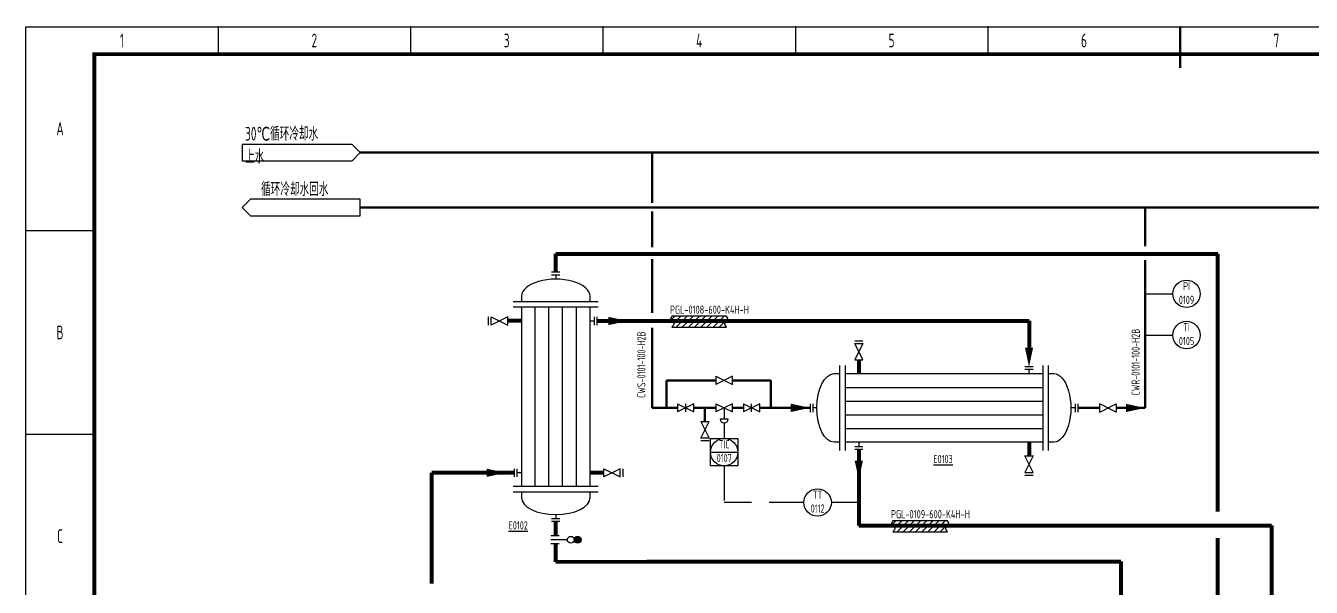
# Model space of a CAD drawing. Header units: millimetres. Extents: x 453 to 7190, y 523 to 4294.
# Drawn here: x 3225.7 to 3693.9, y 3294.9 to 3499.6 of the extents above; entities that cross this region are included whole.
import ezdxf

# ---------------------------------------------------------------- set-up
doc = ezdxf.new("R2010")
doc.units = ezdxf.units.MM
doc.linetypes.add('DASHED', pattern=[19.05, 12.7, -6.35])
for name, color, linetype, lineweight in [('01-主物流线-粗实线', 134, 'Continuous', 80), ('03-设备外轮廓线-细实线', 7, 'Continuous', 25), ('04-设备内部件-细实线', 170, 'Continuous', 25), ('05-公用工程-冷却水与回水', 55, 'Continuous', 40), ('05-图框与标题栏', 7, 'Continuous', 25), ('10-流股接续标志', 7, 'Continuous', 25), ('11-公用工程-冷却水', 55, 'Continuous', 40), ('11-文本', 7, 'Continuous', 25), ('11-管道组合号', 50, 'Continuous', 15), ('13-电动气动信号线', 226, 'DASHED', 25), ('14-箭头', 7, 'Continuous', 25), ('15-仪表', 190, 'Continuous', 25), ('16-阀门与管件', 102, 'Continuous', 25), ('A设备轮廓', 7, 'Continuous', 25)]:
    doc.layers.add(name, color=color, linetype=linetype, lineweight=lineweight)
doc.layers.add('TITLE', color=7, linetype='Continuous')
doc.styles.add('3-gbcbig', font='gbenor.shx', dxfattribs={"width": 0.7, "height": 3, "bigfont": 'gbcbig.shx'})
doc.styles.add('5-gbcbig', font='gbenor.shx', dxfattribs={"width": 0.7, "height": 5, "bigfont": 'gbcbig.shx'})
doc.styles.add('头号烷家', font='gbenor.shx', dxfattribs={"width": 0.75, "height": 3, "bigfont": 'gbcbig.shx'})

# ---------------------------------------------------------------- blocks, each defined once
blk = doc.blocks.new('管道组合号')
at = {"layer": '11-管道组合号', "style": '头号烷家', "width": 0.75}
blk.add_attdef('管道组合号', (-4.3, 3.13), '', height=3, dxfattribs=at)

msp = doc.modelspace()

# ---------------------------------------------------------------- hatches: boundary and pattern name
at = {"layer": '16-阀门与管件'}
msp.add_hatch(color=256, dxfattribs=at).paths.add_polyline_path([(3425.44, 3312.18, -1), (3427.94, 3312.18, -1)])
msp.add_hatch(color=256, dxfattribs=at).paths.add_polyline_path([(3425.44, 3312.18, -1), (3427.94, 3312.18, -1)])
at = {"layer": 'A设备轮廓', "ltscale": 0.25}
h = msp.add_hatch(dxfattribs=at)
h.set_pattern_fill('ANSI31', color=256, scale=0.5, angle=180, style=0)
h.set_pattern_definition([(225, (5300.8593, 6051.8982), (1.122532, -1.122532), [])])
edge = h.paths.add_edge_path()
edge.add_spline(control_points=[(3460.95, 3393.65), (3460.66, 3393.11), (3460.05, 3392.02), (3462.33, 3391.13), (3461.4, 3390.14), (3460.95, 3389.65)], knot_values=[0, 0, 0, 0, 1.52304, 3.144702, 4.721047, 4.721047, 4.721047, 4.721047], degree=3, periodic=0)
edge.add_line((3460.95, 3389.65), (3480.95, 3389.65))
edge.add_spline(control_points=[(3480.95, 3389.65), (3480.59, 3390.13), (3479.85, 3391.14), (3481.73, 3392.2), (3481.19, 3393.2), (3480.95, 3393.65)], knot_values=[0, 0, 0, 0, 1.52304, 3.144702, 4.487312, 4.487312, 4.487312, 4.487312], degree=3, periodic=0)
edge.add_line((3480.95, 3393.65), (3460.95, 3393.65))
h = msp.add_hatch(dxfattribs=at)
h.set_pattern_fill('ANSI31', color=256, scale=0.5, angle=180, style=0)
h.set_pattern_definition([(225, (5381.3623, 5977.3642), (1.122532, -1.122532), [])])
edge = h.paths.add_edge_path()
edge.add_spline(control_points=[(3541.45, 3319.11), (3541.16, 3318.58), (3540.56, 3317.48), (3542.83, 3316.6), (3541.9, 3315.6), (3541.45, 3315.11)], knot_values=[0, 0, 0, 0, 1.52304, 3.144702, 4.721047, 4.721047, 4.721047, 4.721047], degree=3, periodic=0)
edge.add_line((3541.45, 3315.11), (3561.45, 3315.11))
edge.add_spline(control_points=[(3561.45, 3315.11), (3561.09, 3315.6), (3560.35, 3316.61), (3562.23, 3317.67), (3561.69, 3318.66), (3561.45, 3319.11)], knot_values=[0, 0, 0, 0, 1.52304, 3.144702, 4.487312, 4.487312, 4.487312, 4.487312], degree=3, periodic=0)
edge.add_line((3561.45, 3319.11), (3541.45, 3319.11))

# ---------------------------------------------------------------- linework, layer by layer
for p, q in [((3420.22, 3409.68), (3417.22, 3409.68)), ((3420.22, 3409.68), (3417.22, 3409.68)), ((3420.22, 3408.68), (3417.22, 3408.68)), ((3420.22, 3408.68), (3417.22, 3408.68)), ((3431.22, 3391.93), (3432.72, 3391.93)), ((3431.22, 3391.93), (3432.72, 3391.93)), ((3432.72, 3393.43), (3432.72, 3390.43)), ((3432.72, 3393.43), (3432.72, 3390.43)), ((3433.72, 3393.43), (3433.72, 3390.43)), ((3433.72, 3393.43), (3433.72, 3390.43)), ((3592.6, 3375.24), (3589.6, 3375.24)), ((3592.6, 3375.24), (3589.6, 3375.24)), ((3592.6, 3374.24), (3589.6, 3374.24)), ((3592.6, 3374.24), (3589.6, 3374.24)), ((3591.1, 3372.74), (3591.1, 3374.24)), ((3591.1, 3372.74), (3591.1, 3374.24)), ((3511.35, 3361.74), (3511.35, 3358.74)), ((3511.35, 3361.74), (3511.35, 3358.74)), ((3512.35, 3361.74), (3512.35, 3358.74)), ((3512.35, 3361.74), (3512.35, 3358.74)), ((3513.85, 3360.24), (3512.35, 3360.24)), ((3513.85, 3360.24), (3512.35, 3360.24)), ((3607.85, 3361.74), (3607.85, 3358.74)), ((3607.85, 3361.74), (3607.85, 3358.74)), ((3608.85, 3361.74), (3608.85, 3358.74)), ((3608.85, 3361.74), (3608.85, 3358.74)), ((3527.6, 3346.24), (3530.6, 3346.24)), ((3527.6, 3346.24), (3530.6, 3346.24)), ((3527.6, 3345.24), (3530.6, 3345.24)), ((3527.6, 3345.24), (3530.6, 3345.24)), ((3529.1, 3347.74), (3529.1, 3346.24)), ((3529.1, 3347.74), (3529.1, 3346.24)), ((3403.72, 3335.1), (3403.72, 3338.1)), ((3403.72, 3335.1), (3403.72, 3338.1)), ((3404.72, 3335.1), (3404.72, 3338.1)), ((3404.72, 3335.1), (3404.72, 3338.1)), ((3406.22, 3336.6), (3404.72, 3336.6)), ((3406.22, 3336.6), (3404.72, 3336.6)), ((3420.22, 3319.85), (3417.22, 3319.85)), ((3420.22, 3319.85), (3417.22, 3319.85)), ((3418.72, 3321.35), (3418.72, 3319.85)), ((3418.72, 3321.35), (3418.72, 3319.85)), ((3420.22, 3318.85), (3417.22, 3318.85)), ((3420.22, 3318.85), (3417.22, 3318.85))]:
    msp.add_line(p, q)
at = {"layer": '01-主物流线-粗实线'}
for p, q in [((3418.72, 3409.68), (3418.72, 3416.39)), ((3418.72, 3416.39), (3659.89, 3416.39)), ((3659.89, 3322.53), (3659.89, 3416.39)), ((3406.22, 3391.93), (3401.22, 3391.93)), ((3406.22, 3391.93), (3401.22, 3391.93)), ((3433.72, 3391.93), (3591.1, 3391.93)), ((3591.1, 3391.93), (3591.1, 3382.24)), ((3529.1, 3377.74), (3529.1, 3372.74)), ((3529.1, 3377.74), (3529.1, 3372.74)), ((3529.1, 3345.24), (3529.1, 3317.39)), ((3591.1, 3347.74), (3591.1, 3342.74)), ((3591.1, 3347.74), (3591.1, 3342.74)), ((3403.72, 3336.6), (3373.56, 3336.6)), ((3373.56, 3296.21), (3373.56, 3336.6)), ((3436.22, 3336.6), (3431.22, 3336.6)), ((3436.22, 3336.6), (3431.22, 3336.6)), ((3418.72, 3313.68), (3418.72, 3318.85)), ((3529.1, 3317.39), (3679.45, 3317.39)), ((3679.45, 3317.39), (3679.45, 3239.92)), ((3418.72, 3304.17), (3418.72, 3310.69)), ((3418.72, 3304.17), (3418.72, 3310.69)), ((3659.89, 3127.71), (3659.89, 3312.78)), ((3418.72, 3304.17), (3451.91, 3304.25)), ((3451.91, 3304.25), (3624.48, 3304.25)), ((3451.91, 3304.25), (3465.59, 3304.25)), ((3624.48, 3304.25), (3624.48, 3115.97))]:
    msp.add_line(p, q, dxfattribs=at)
at = {"layer": '03-设备外轮廓线-细实线'}
for p, q in [((3418.72, 3408.68), (3418.72, 3407.18)), ((3418.72, 3408.68), (3418.72, 3407.18)), ((3406.22, 3400.93), (3406.22, 3398.93)), ((3406.22, 3400.93), (3406.22, 3398.93)), ((3431.22, 3398.93), (3431.22, 3400.93)), ((3431.22, 3398.93), (3431.22, 3400.93)), ((3434.22, 3398.93), (3403.22, 3398.93)), ((3434.22, 3398.93), (3403.22, 3398.93)), ((3434.22, 3396.93), (3403.22, 3396.93)), ((3434.22, 3396.93), (3403.22, 3396.93)), ((3406.22, 3396.93), (3406.22, 3331.6)), ((3406.22, 3396.93), (3406.22, 3331.6)), ((3431.22, 3331.6), (3431.22, 3396.93)), ((3431.22, 3331.6), (3431.22, 3396.93)), ((3520.1, 3372.74), (3522.1, 3372.74)), ((3520.1, 3372.74), (3522.1, 3372.74)), ((3522.1, 3375.74), (3522.1, 3344.74)), ((3522.1, 3375.74), (3522.1, 3344.74)), ((3524.1, 3375.74), (3524.1, 3344.74)), ((3524.1, 3375.74), (3524.1, 3344.74)), ((3524.1, 3372.74), (3596.1, 3372.74)), ((3524.1, 3372.74), (3596.1, 3372.74)), ((3596.1, 3375.74), (3596.1, 3344.74)), ((3596.1, 3375.74), (3596.1, 3344.74)), ((3598.1, 3375.74), (3598.1, 3344.74)), ((3598.1, 3375.74), (3598.1, 3344.74)), ((3598.1, 3372.74), (3600.1, 3372.74)), ((3598.1, 3372.74), (3600.1, 3372.74)), ((3607.85, 3360.24), (3606.35, 3360.24)), ((3607.85, 3360.24), (3606.35, 3360.24)), ((3522.1, 3347.74), (3520.1, 3347.74)), ((3522.1, 3347.74), (3520.1, 3347.74)), ((3596.1, 3347.74), (3524.1, 3347.74)), ((3596.1, 3347.74), (3524.1, 3347.74)), ((3600.1, 3347.74), (3598.1, 3347.74)), ((3600.1, 3347.74), (3598.1, 3347.74)), ((3434.22, 3331.6), (3403.22, 3331.6)), ((3434.22, 3331.6), (3403.22, 3331.6)), ((3434.22, 3329.6), (3403.22, 3329.6)), ((3434.22, 3329.6), (3403.22, 3329.6)), ((3406.22, 3329.6), (3406.22, 3327.6)), ((3406.22, 3329.6), (3406.22, 3327.6)), ((3431.22, 3327.6), (3431.22, 3329.6)), ((3431.22, 3327.6), (3431.22, 3329.6))]:
    msp.add_line(p, q, dxfattribs=at)
for centre, start_param, end_param in [((3418.72, 3400.93), 0, 3.141593), ((3418.72, 3400.93), 0, 3.141593), ((3418.72, 3327.6), 3.141593, 6.283185), ((3418.72, 3327.6), 3.141593, 6.283185)]:
    msp.add_ellipse(centre, major_axis=(12.5, 0), ratio=0.5, start_param=start_param, end_param=end_param, dxfattribs=at)
at = {"layer": '03-设备外轮廓线-细实线', "extrusion": (0, 0, -1)}
for centre, start_param, end_param in [((3520.1, 3360.24), 3.141593, 6.283185), ((3520.1, 3360.24), 3.141593, 6.283185), ((3600.1, 3360.24), 0, 3.141593), ((3600.1, 3360.24), 0, 3.141593)]:
    msp.add_ellipse(centre, major_axis=(0, 12.5), ratio=0.5, start_param=start_param, end_param=end_param, dxfattribs=at)
at = {"layer": '04-设备内部件-细实线'}
for p, q in [((3411.22, 3331.6), (3411.22, 3396.93)), ((3411.22, 3331.6), (3411.22, 3396.93)), ((3416.22, 3331.6), (3416.22, 3396.93)), ((3416.22, 3331.6), (3416.22, 3396.93)), ((3421.22, 3331.6), (3421.22, 3396.93)), ((3421.22, 3331.6), (3421.22, 3396.93)), ((3426.22, 3331.6), (3426.22, 3396.93)), ((3426.22, 3331.6), (3426.22, 3396.93)), ((3524.1, 3367.74), (3596.1, 3367.74)), ((3524.1, 3367.74), (3596.1, 3367.74)), ((3524.1, 3362.74), (3596.1, 3362.74)), ((3524.1, 3362.74), (3596.1, 3362.74)), ((3524.1, 3357.74), (3596.1, 3357.74)), ((3524.1, 3357.74), (3596.1, 3357.74)), ((3524.1, 3352.74), (3596.1, 3352.74)), ((3524.1, 3352.74), (3596.1, 3352.74))]:
    msp.add_line(p, q, dxfattribs=at)
at = {"layer": '05-公用工程-冷却水与回水', "lineweight": 40}
for p, q in [((3347.51, 3453.31), (3956.11, 3453.31)), ((3347.51, 3433.31), (3956.11, 3433.31))]:
    msp.add_line(p, q, dxfattribs=at)
at = {"layer": '05-公用工程-冷却水与回水'}
for p, q in [((3477.07, 3370.28), (3459.07, 3370.28)), ((3459.07, 3370.28), (3459.07, 3360.28)), ((3497.07, 3370.28), (3483.07, 3370.28)), ((3497.07, 3360.28), (3497.07, 3370.28)), ((3453.83, 3360.28), (3463.07, 3360.28)), ((3469.07, 3360.28), (3477.07, 3360.28)), ((3473.07, 3360.28), (3473.07, 3355.28)), ((3483.07, 3360.28), (3487.07, 3360.28)), ((3493.07, 3360.28), (3497.07, 3360.28)), ((3497.07, 3360.28), (3511.32, 3360.28)), ((3608.85, 3360.24), (3616.85, 3360.24)), ((3622.85, 3360.24), (3633.46, 3360.24))]:
    msp.add_line(p, q, dxfattribs=at)
at = {"layer": '05-图框与标题栏'}
for p, q in [((3295.75, 3499.16), (3295.75, 3489.16)), ((3295.75, 3499.16), (3295.75, 3489.16)), ((3365.83, 3499.16), (3365.83, 3489.16)), ((3365.83, 3499.16), (3365.83, 3489.16)), ((3435.92, 3499.16), (3435.92, 3489.16)), ((3435.92, 3499.16), (3435.92, 3489.16)), ((3506, 3499.16), (3506, 3489.16)), ((3506, 3499.16), (3506, 3489.16)), ((3576.08, 3499.16), (3576.08, 3489.16)), ((3576.08, 3499.16), (3576.08, 3489.16)), ((3225.67, 3424.91), (3250.67, 3424.91)), ((3225.67, 3424.91), (3250.67, 3424.91)), ((3225.67, 3350.66), (3250.67, 3350.66)), ((3225.67, 3350.66), (3250.67, 3350.66))]:
    msp.add_line(p, q, dxfattribs=at)
at = {"layer": '05-图框与标题栏', "const_width": 0.8}
msp.add_lwpolyline([(3646.17, 3499.16), (3646.17, 3484.16)], dxfattribs=at)
msp.add_lwpolyline([(3646.17, 3499.16), (3646.17, 3484.16)], dxfattribs=at)
at = {"layer": '05-图框与标题栏', "const_width": 1.4}
msp.add_lwpolyline([(3250.67, 3489.16), (3250.67, 2915.16), (4056.67, 2915.16), (4056.67, 3489.16)], close=True, dxfattribs=at)
msp.add_lwpolyline([(3250.67, 3489.16), (3250.67, 2915.16), (4056.67, 2915.16), (4056.67, 3489.16)], close=True, dxfattribs=at)
at = {"layer": '05-图框与标题栏'}
for p in [(3295.75, 3499.16), (3295.75, 3499.16), (3295.75, 3499.16), (3295.75, 3499.16), (3295.75, 3499.16), (3295.75, 3499.16), (3365.83, 3499.16), (3365.83, 3499.16), (3365.83, 3499.16), (3365.83, 3499.16), (3365.83, 3499.16), (3365.83, 3499.16), (3435.92, 3499.16), (3435.92, 3499.16), (3435.92, 3499.16), (3435.92, 3499.16), (3435.92, 3499.16), (3435.92, 3499.16), (3506, 3499.16), (3506, 3499.16), (3506, 3499.16), (3506, 3499.16), (3506, 3499.16), (3506, 3499.16), (3576.08, 3499.16), (3576.08, 3499.16), (3576.08, 3499.16), (3576.08, 3499.16), (3576.08, 3499.16), (3576.08, 3499.16), (3646.17, 3499.16), (3646.17, 3499.16), (3646.17, 3499.16), (3646.17, 3499.16), (3646.17, 3499.16), (3646.17, 3499.16)]:
    msp.add_point(p, dxfattribs=at)
at = {"layer": '10-流股接续标志'}
for p, q in [((3344.51, 3456.31), (3304.51, 3456.31)), ((3304.51, 3456.31), (3304.51, 3450.31)), ((3347.51, 3453.31), (3344.51, 3456.31)), ((3344.51, 3450.31), (3347.51, 3453.31)), ((3304.51, 3450.31), (3344.51, 3450.31)), ((3307.51, 3436.31), (3304.51, 3433.31)), ((3304.51, 3433.31), (3307.51, 3430.31)), ((3347.51, 3436.31), (3307.51, 3436.31)), ((3347.51, 3430.31), (3347.51, 3436.31)), ((3307.51, 3430.31), (3347.51, 3430.31))]:
    msp.add_line(p, q, dxfattribs=at)
at = {"layer": '11-公用工程-冷却水'}
for p, q in [((3453.83, 3435.02), (3453.83, 3453.31)), ((3633.46, 3419.17), (3633.46, 3433.31)), ((3453.83, 3418.85), (3453.83, 3431.78)), ((3453.83, 3394.86), (3453.83, 3414.41)), ((3633.46, 3360.24), (3633.46, 3414.1)), ((3453.83, 3360.28), (3453.83, 3389.45))]:
    msp.add_line(p, q, dxfattribs=at)
at = {"layer": '13-电动气动信号线'}
for p, q in [((3480.07, 3354.78), (3480.07, 3349.16)), ((3480.07, 3339.16), (3480.07, 3325.77)), ((3509.1, 3325.77), (3480.07, 3325.77))]:
    msp.add_line(p, q, dxfattribs=at)
at = {"layer": '14-箭头'}
for points in [[(3444.89, 3391.93, 0, 3, 0), (3437.89, 3391.93, 3, 3, 0)], [(3444.89, 3391.93, 0, 3, 0), (3437.89, 3391.93, 3, 3, 0)], [(3591.1, 3375.24, 0, 3, 0), (3591.1, 3382.24, 3, 3, 0)], [(3591.1, 3375.24, 0, 3, 0), (3591.1, 3382.24, 3, 3, 0)], [(3511.32, 3360.28, 0, 3, 0), (3504.32, 3360.28, 3, 3, 0)], [(3633.37, 3360.24, 0, 3, 0), (3626.37, 3360.24, 3, 3, 0)], [(3529.1, 3334.03, 0, 3, 0), (3529.1, 3341.03, 3, 3, 0)], [(3529.1, 3334.03, 0, 3, 0), (3529.1, 3341.03, 3, 3, 0)], [(3400.55, 3336.6, 0, 3, 0), (3393.55, 3336.6, 3, 3, 0)], [(3400.55, 3336.6, 0, 3, 0), (3393.55, 3336.6, 3, 3, 0)]]:
    msp.add_lwpolyline(points, format="xyseb", dxfattribs=at)
at = {"layer": '15-仪表'}
for p, q in [((3633.46, 3401.81), (3643.46, 3401.81)), ((3633.46, 3386.81), (3643.46, 3386.81)), ((3475.07, 3344.16), (3475.07, 3349.16)), ((3475.07, 3349.16), (3485.07, 3349.16)), ((3485.07, 3349.16), (3485.07, 3339.16)), ((3475.07, 3339.16), (3475.07, 3344.16)), ((3475.07, 3344.16), (3485.07, 3344.16)), ((3485.07, 3339.16), (3475.07, 3339.16)), ((3529.1, 3325.77), (3519.1, 3325.77))]:
    msp.add_line(p, q, dxfattribs=at)
for centre in [(3648.46, 3401.81), (3648.46, 3386.81), (3480.07, 3344.16), (3514.1, 3325.77)]:
    msp.add_circle(centre, 5, dxfattribs=at)
at = {"layer": '16-阀门与管件'}
for p, q in [((3394.22, 3390.43), (3394.22, 3393.43)), ((3394.22, 3390.43), (3394.22, 3393.43)), ((3395.22, 3390.43), (3395.22, 3393.43)), ((3401.22, 3393.43), (3395.22, 3390.43)), ((3395.22, 3393.43), (3401.22, 3390.43)), ((3395.22, 3390.43), (3395.22, 3393.43)), ((3401.22, 3393.43), (3395.22, 3390.43)), ((3395.22, 3393.43), (3401.22, 3390.43)), ((3401.22, 3390.43), (3401.22, 3393.43)), ((3401.22, 3390.43), (3401.22, 3393.43)), ((3527.6, 3384.74), (3530.6, 3384.74)), ((3527.6, 3384.74), (3530.6, 3384.74)), ((3527.6, 3383.74), (3530.6, 3383.74)), ((3530.6, 3377.74), (3527.6, 3383.74)), ((3530.6, 3383.74), (3527.6, 3377.74)), ((3527.6, 3383.74), (3530.6, 3383.74)), ((3530.6, 3377.74), (3527.6, 3383.74)), ((3530.6, 3383.74), (3527.6, 3377.74)), ((3527.6, 3377.74), (3530.6, 3377.74)), ((3527.6, 3377.74), (3530.6, 3377.74)), ((3477.07, 3371.78), (3477.07, 3368.78)), ((3477.07, 3371.78), (3483.07, 3368.78)), ((3483.07, 3371.78), (3477.07, 3368.78)), ((3483.07, 3368.78), (3483.07, 3371.78)), ((3463.07, 3361.78), (3463.07, 3358.78)), ((3463.07, 3361.78), (3469.07, 3358.78)), ((3469.07, 3361.78), (3463.07, 3358.78)), ((3466.07, 3358.78), (3466.07, 3361.78)), ((3469.07, 3358.78), (3469.07, 3361.78)), ((3477.07, 3361.78), (3477.07, 3358.78)), ((3477.07, 3361.78), (3483.07, 3358.78)), ((3483.07, 3361.78), (3477.07, 3358.78)), ((3480.07, 3360.28), (3480.07, 3356.28)), ((3483.07, 3358.78), (3483.07, 3361.78)), ((3487.07, 3361.78), (3487.07, 3358.78)), ((3487.07, 3361.78), (3493.07, 3358.78)), ((3493.07, 3361.78), (3487.07, 3358.78)), ((3490.07, 3358.78), (3490.07, 3361.78)), ((3493.07, 3358.78), (3493.07, 3361.78)), ((3616.85, 3358.74), (3616.85, 3361.74)), ((3616.85, 3358.74), (3622.85, 3361.74)), ((3622.85, 3358.74), (3616.85, 3361.74)), ((3622.85, 3361.74), (3622.85, 3358.74)), ((3471.57, 3355.28), (3474.57, 3355.28)), ((3471.57, 3349.28), (3474.57, 3355.28)), ((3471.57, 3355.28), (3474.57, 3349.28)), ((3478.57, 3356.28), (3481.57, 3356.28)), ((3474.57, 3349.28), (3471.57, 3349.28)), ((3474.57, 3348.28), (3471.57, 3348.28)), ((3589.6, 3342.74), (3592.6, 3342.74)), ((3592.6, 3342.74), (3589.6, 3336.74)), ((3592.6, 3336.74), (3589.6, 3342.74)), ((3589.6, 3342.74), (3592.6, 3342.74)), ((3592.6, 3342.74), (3589.6, 3336.74)), ((3592.6, 3336.74), (3589.6, 3342.74)), ((3436.22, 3335.1), (3436.22, 3338.1)), ((3436.22, 3338.1), (3442.22, 3335.1)), ((3442.22, 3338.1), (3436.22, 3335.1)), ((3436.22, 3335.1), (3436.22, 3338.1)), ((3436.22, 3338.1), (3442.22, 3335.1)), ((3442.22, 3338.1), (3436.22, 3335.1)), ((3442.22, 3335.1), (3442.22, 3338.1)), ((3442.22, 3335.1), (3442.22, 3338.1)), ((3443.22, 3335.1), (3443.22, 3338.1)), ((3443.22, 3335.1), (3443.22, 3338.1)), ((3589.6, 3336.74), (3592.6, 3336.74)), ((3589.6, 3336.74), (3592.6, 3336.74)), ((3589.6, 3335.74), (3592.6, 3335.74)), ((3589.6, 3335.74), (3592.6, 3335.74)), ((3419.94, 3313.68), (3416.94, 3313.68)), ((3419.94, 3313.68), (3416.94, 3313.68)), ((3422.94, 3312.18), (3416.94, 3312.18)), ((3422.94, 3312.18), (3416.94, 3312.18)), ((3419.94, 3310.68), (3416.94, 3310.68)), ((3419.94, 3310.68), (3416.94, 3310.68))]:
    msp.add_line(p, q, dxfattribs=at)
for centre in [(3424.19, 3312.18), (3424.19, 3312.18), (3426.69, 3312.18), (3426.69, 3312.18)]:
    msp.add_circle(centre, 1.25, dxfattribs=at)
msp.add_arc((3480.07, 3356.28), 1.5, 180, 0, dxfattribs=at)
at = {"layer": 'A设备轮廓', "ltscale": 0.25}
for p, q in [((3480.95, 3393.65), (3460.95, 3393.65)), ((3460.95, 3389.65), (3480.95, 3389.65)), ((3561.45, 3319.11), (3541.45, 3319.11)), ((3541.45, 3315.11), (3561.45, 3315.11))]:
    msp.add_line(p, q, dxfattribs=at)
for points in [[(3460.95, 3393.65), (3460.57, 3392.17), (3461.71, 3391.02), (3460.95, 3389.65)], [(3480.95, 3389.65), (3480.35, 3391.05), (3481.31, 3392.35), (3480.95, 3393.65)], [(3541.45, 3319.11), (3541.07, 3317.64), (3542.22, 3316.49), (3541.45, 3315.11)], [(3561.45, 3315.11), (3560.86, 3316.51), (3561.82, 3317.82), (3561.45, 3319.11)]]:
    msp.add_spline(points, degree=3, dxfattribs=at)
at = {"layer": 'TITLE'}
for p, q in [((3225.67, 3499.16), (4066.67, 3499.16)), ((3225.67, 2905.16), (3225.67, 3499.16)), ((3225.67, 3499.16), (4066.67, 3499.16)), ((3225.67, 2905.16), (3225.67, 3499.16))]:
    msp.add_line(p, q, dxfattribs=at)
msp.add_lwpolyline([(3225.67, 3499.16), (4066.67, 3499.16), (4066.67, 2905.16), (3225.67, 2905.16)], close=True, dxfattribs=at)
msp.add_lwpolyline([(3225.67, 3499.16), (4066.67, 3499.16), (4066.67, 2905.16), (3225.67, 2905.16)], close=True, dxfattribs=at)

# ---------------------------------------------------------------- block references
at = {"layer": '11-管道组合号'}
for p, values in [((3464.64, 3391.43), {'管道组合号': 'PGL-0108-600-K4H-H'}), ((3545.15, 3316.89), {'管道组合号': 'PGL-0109-600-K4H-H'})]:
    msp.add_blockref('管道组合号', p, dxfattribs=at).add_auto_attribs(values)

# ---------------------------------------------------------------- texts
at = {"char_height": 3, "attachment_point": 5, "style": '3-gbcbig'}
for s, insert in [('{\\LE0103}', (3559.78, 3341.63)), ('{\\LE0102}', (3405.06, 3317.43))]:
    msp.add_mtext_dynamic_manual_height_columns(s, width=12.7249, gutter_width=35, heights=[12.14], dxfattribs=dict(at, insert=insert))
at = {"layer": '05-图框与标题栏', "char_height": 5, "attachment_point": 5, "style": '5-gbcbig'}
for s, width, gutter_width, insert in [('1', 70.0833, 25, (3260.71, 3494.16)), ('1', 70.0833, 25, (3260.71, 3494.16)), ('2', 70.0833, 12.5, (3330.79, 3494.16)), ('2', 70.0833, 12.5, (3330.79, 3494.16)), ('3', 70.0833, 25, (3400.87, 3494.16)), ('3', 70.0833, 25, (3400.87, 3494.16)), ('4', 70.0833, 25, (3470.96, 3494.16)), ('4', 70.0833, 25, (3470.96, 3494.16)), ('5', 70.0833, 25, (3541.04, 3494.16)), ('5', 70.0833, 25, (3541.04, 3494.16)), ('6', 70.0833, 25, (3611.12, 3494.16)), ('6', 70.0833, 25, (3611.12, 3494.16)), ('7', 70.0833, 25, (3681.21, 3494.16)), ('7', 70.0833, 25, (3681.21, 3494.16)), ('A', 25, 25, (3238.17, 3462.03)), ('A', 25, 25, (3238.17, 3462.03)), ('B', 25, 25, (3238.17, 3387.78)), ('B', 25, 25, (3238.17, 3387.78)), ('C', 25, 25, (3238.17, 3313.53)), ('C', 25, 25, (3238.17, 3313.53))]:
    msp.add_mtext_dynamic_manual_height_columns(s, width=width, gutter_width=gutter_width, heights=[0], dxfattribs=dict(at, insert=insert))
at = {"layer": '11-文本', "char_height": 5, "attachment_point": 1, "style": '5-gbcbig'}
for s, insert in [('30℃循环冷却水上水', (3305.57, 3462.67)), ('循环冷却水回水', (3311.41, 3442.44))]:
    msp.add_mtext_dynamic_manual_height_columns(s, width=29.1659, gutter_width=25, heights=[0], dxfattribs=dict(at, insert=insert))
at = {"layer": '11-管道组合号', "char_height": 3, "attachment_point": 7, "rotation": 90, "style": '3-gbcbig'}
for s, insert in [('CWS-0101-100-H2B', (3451.41, 3363.92)), ('CWR-0101-100-H2B', (3631.46, 3364.84))]:
    msp.add_mtext_dynamic_manual_height_columns(s, width=21.0765, gutter_width=12.5, heights=[0], dxfattribs=dict(at, insert=insert))
at = {"layer": '15-仪表', "ltscale": 10, "char_height": 3, "width": 10, "attachment_point": 5, "style": '3-gbcbig'}
for s, insert in [('{\\C0;PI\\P0109}', (3648.47, 3402.14)), ('{\\C0;TI\\P0105}', (3648.47, 3387.14)), ('{\\C0;TIC\\P0107}', (3480.08, 3344.49)), ('{\\C0;TT\\P0112}', (3514.11, 3326.09))]:
    msp.add_mtext(s, dxfattribs=dict(at, insert=insert))

doc.saveas('drawing.dxf')
